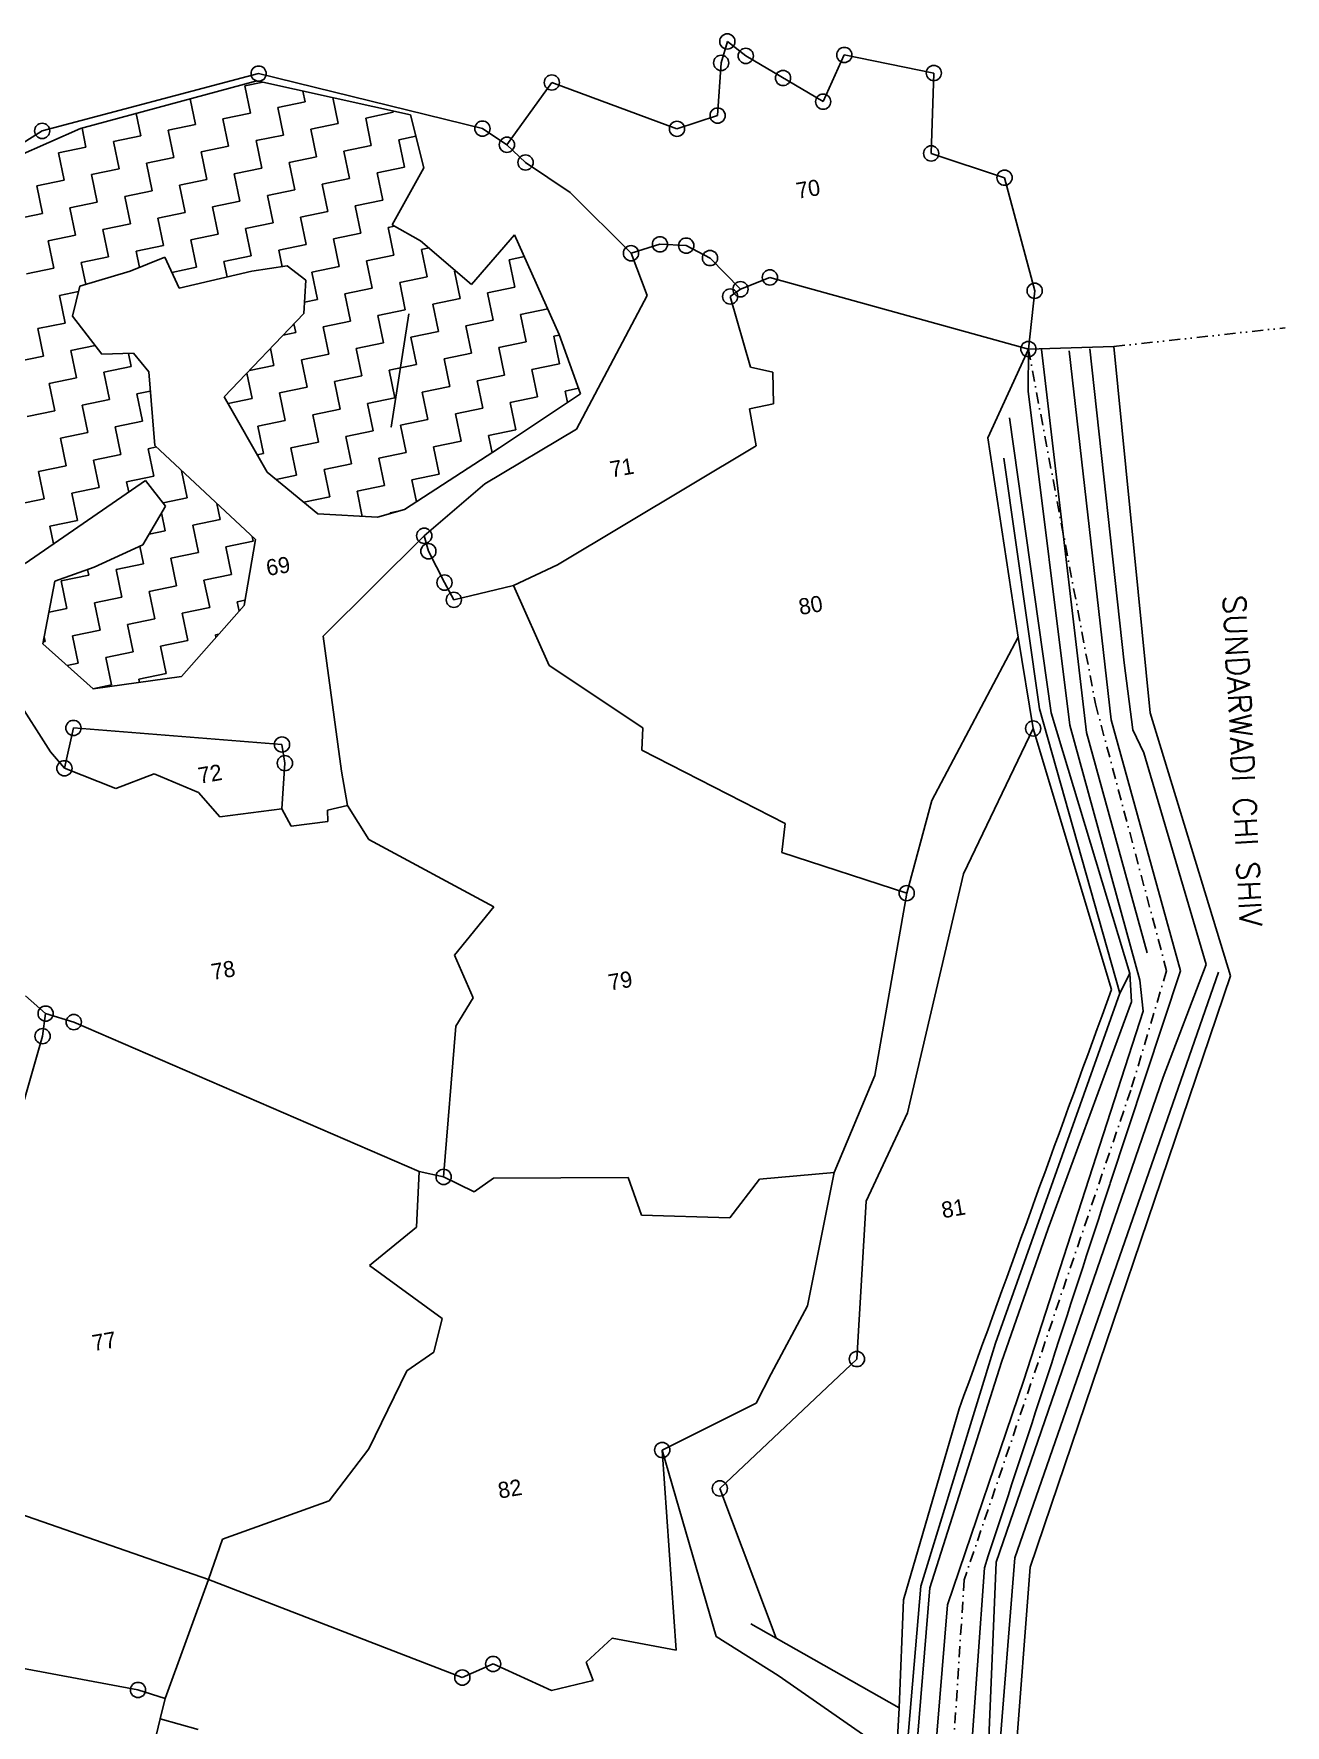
# Model space of a CAD drawing. Header units: metres. Extents: x 353942 to 357335, y 1746780 to 1749904.
# Drawn here: x 356732 to 357302, y 1748810 to 1749581 of the extents above; entities that cross this region are included whole.
import ezdxf

# ---------------------------------------------------------------- set-up
doc = ezdxf.new("R2010")
doc.units = ezdxf.units.M
doc.header["$MEASUREMENT"] = 0
doc.linetypes.add('DASHDOT', pattern=[1, 0.5, -0.25, 0, -0.25])
doc.linetypes.add('DIVIDE', pattern=[1.25, 0.5, -0.25, 0, -0.25, 0, -0.25])
for name, color, linetype in [('LINE_WATER', 4, 'Continuous'), ('OTHERS', 1, 'Continuous'), ('POLY_HATCH', 12, 'Continuous'), ('POLY_PARCEL', 6, 'Continuous'), ('POLY_WATER', 4, 'Continuous'), ('SYM_ARROW', 1, 'Continuous'), ('TEXT_MAPOUT', 7, 'Continuous'), ('TEXT_PARCEL', 7, 'Continuous'), ('V_BOUND_LINE', 7, 'Continuous'), ('V_BOUND_STREAM_LINE', 7, 'DASHDOT'), ('V_DIVIDE_LINE', 7, 'DIVIDE')]:
    doc.layers.add(name, color=color, linetype=linetype)
doc.styles.get("Standard").update_dxf_attribs({"font": 'simplex.shx'})
doc.styles.add('TEXT_MAP', font='')
doc.styles.get('TEXT_MAP').set_extended_font_data('Kruti Dev 050')

msp = doc.modelspace()

# ---------------------------------------------------------------- linework, layer by layer
for centre in [(357047.98, 1749577.86), (357045.17, 1749568.07), (357056.37, 1749571.26), (357101.32, 1749571.69), (356834.29, 1749563.18), (356967.97, 1749559.12), (357073.38, 1749561.18), (357142.11, 1749563.46), (357043.55, 1749544.04), (357091.67, 1749550.4), (356735.61, 1749537.08), (356936.31, 1749538.1), (357025.03, 1749538.02), (356947.49, 1749530.76), (356955.98, 1749522.68), (357140.9, 1749526.8), (357174.37, 1749515.74), (357004.06, 1749481.3), (357017.27, 1749485.35), (357029.25, 1749484.76), (357040.08, 1749479.1), (357067.38, 1749470.27), (357049.26, 1749461.57), (357054, 1749464.87), (357188.1, 1749464.19), (357185.23, 1749437.61), (356909.78, 1749352.47), (356911.68, 1749345.4), (356919.02, 1749331.13), (356923.29, 1749323.24), (356749.84, 1749264.83), (357187.41, 1749264.6), (356844.94, 1749257.29), (356745.74, 1749246.44), (356846.26, 1749248.79), (357129.75, 1749189.52), (356737.18, 1749134.59), (356750.01, 1749130.73), (356735.8, 1749124.29), (356918.63, 1749060.14), (357107.06, 1748977.09), (357018.29, 1748935.61), (357044.55, 1748918.1), (356941.2, 1748838.05), (356779.29, 1748826.2), (356927.16, 1748831.85)]:
    msp.add_circle(centre, 3.47)
at = {"layer": 'LINE_WATER'}
for p, q in [((357185.23, 1749437.61), (357185.06, 1749418.34)), ((357191.14, 1749437.37), (357211.78, 1749262.76)), ((357222.95, 1749268.53), (357203.8, 1749436.86)), ((357213.29, 1749437.75), (357228.96, 1749294.56)), ((357185.06, 1749418.34), (357204.16, 1749266.13)), ((357176.68, 1749406.23), (357195.57, 1749271.77)), ((357174.04, 1749387.9), (357190.24, 1749273.63)), ((357228.96, 1749294.56), (357232.78, 1749264.02)), ((357190.24, 1749273.63), (357226.93, 1749143.95)), ((357195.57, 1749271.77), (357231.53, 1749152.81)), ((357204.16, 1749266.13), (357236.11, 1749149.8)), ((357211.78, 1749262.76), (357239.46, 1749162.36)), ((357254.52, 1749154.1), (357222.95, 1749268.53)), ((357232.78, 1749264.02), (357237.94, 1749253.46)), ((357237.94, 1749253.46), (357266.28, 1749157.03)), ((357179.12, 1748886.46), (357271.97, 1749153.55)), ((357222.5, 1749057.21), (357254.52, 1749154.1)), ((357266.28, 1749157.03), (357246.62, 1749105.68)), ((357231.53, 1749152.81), (357226.93, 1749143.95)), ((357231.53, 1749152.81), (357232.21, 1749139.91)), ((357236.11, 1749149.8), (357237.53, 1749135.77)), ((357226.93, 1749143.95), (357170.23, 1748984.39)), ((357232.21, 1749139.91), (357194.19, 1749036.68)), ((357237.53, 1749135.77), (357183.15, 1748967.53)), ((357246.62, 1749105.68), (357170.56, 1748884.43)), ((357194.19, 1749036.68), (357172.97, 1748975.73)), ((357170.23, 1748984.39), (357136.24, 1748873.59)), ((357172.97, 1748975.73), (357140.33, 1748872.74)), ((357183.15, 1748967.53), (357148.36, 1748865.01)), ((357161.5, 1748666.96), (357179.12, 1748886.46)), ((357170.56, 1748884.43), (357165.94, 1748772.78)), ((357147.61, 1748635.94), (357165.16, 1748881.83)), ((357136.24, 1748873.59), (357126.67, 1748761.69)), ((357140.33, 1748872.74), (357131.5, 1748764.67)), ((357148.36, 1748865.01), (357140.14, 1748765.96))]:
    msp.add_line(p, q, dxfattribs=at)
msp.add_arc((307621.72, 1765175.59), 52154, 341.795088, 341.99779, dxfattribs=at)
at = {"layer": 'OTHERS'}
msp.add_line((357070.21, 1748849.79), (357058.74, 1748856.29), dxfattribs=at)
at = {"layer": 'POLY_HATCH'}
for p, q in [((356833.49, 1749559.92), (356753.04, 1749538.12)), ((356903.52, 1749544.39), (356833.49, 1749559.92)), ((356909.54, 1749520.28), (356903.52, 1749544.39)), ((356753.04, 1749538.12), (356724.26, 1749525.43)), ((356895.16, 1749494.19), (356909.54, 1749520.28)), ((356908.04, 1749487.02), (356895.16, 1749494.19)), ((356931.35, 1749467), (356908.04, 1749487.02)), ((356951, 1749489.69), (356931.35, 1749467)), ((356971.28, 1749444.21), (356951, 1749489.69)), ((356775.72, 1749473.11), (356791.49, 1749479.48)), ((356791.49, 1749479.48), (356798.05, 1749465.31)), ((356752.78, 1749466.3), (356775.72, 1749473.11)), ((356798.05, 1749465.31), (356831.13, 1749473.19)), ((356831.13, 1749473.19), (356847.23, 1749475.48)), ((356847.23, 1749475.48), (356855.83, 1749468.98)), ((356749.38, 1749452.66), (356752.78, 1749466.3)), ((356855.83, 1749468.98), (356854.83, 1749453.77)), ((356854.83, 1749453.77), (356818.65, 1749415.76)), ((356762.82, 1749435.26), (356749.38, 1749452.66)), ((356981, 1749417.25), (356971.28, 1749444.21)), ((356777.24, 1749435.66), (356762.82, 1749435.26)), ((356784.16, 1749427.26), (356777.24, 1749435.66)), ((356786.96, 1749393.69), (356784.16, 1749427.26)), ((356818.65, 1749415.76), (356838.17, 1749381.51)), ((356944.15, 1749392.55), (356981, 1749417.25)), ((356832.84, 1749350.71), (356786.96, 1749393.69)), ((356900.75, 1749364.44), (356944.15, 1749392.55)), ((356727.86, 1749339.87), (356782.73, 1749377.6)), ((356782.73, 1749377.6), (356791.86, 1749366.04)), ((356838.17, 1749381.51), (356861.27, 1749362.48)), ((356791.86, 1749366.04), (356781.52, 1749348.38)), ((356861.27, 1749362.48), (356888.53, 1749360.88)), ((356888.53, 1749360.88), (356900.75, 1749364.44)), ((356781.52, 1749348.38), (356759.3, 1749338.09)), ((356827.66, 1749320.66), (356832.84, 1749350.71)), ((356759.3, 1749338.09), (356741.44, 1749331.81)), ((356741.44, 1749331.81), (356735.94, 1749303.25)), ((356799.11, 1749288.37), (356827.66, 1749320.66)), ((356735.94, 1749303.25), (356758.85, 1749282.64)), ((356758.85, 1749282.64), (356799.11, 1749288.37))]:
    msp.add_line(p, q, dxfattribs=at)
at = {"layer": 'POLY_HATCH', "linetype": 'Continuous'}
for p, q in [((356815.37, 1749555.01), (356815.45, 1749555.03)), ((356815.45, 1749555.03), (356815.45, 1749555.03)), ((356827.94, 1749557.61), (356836.21, 1749559.32)), ((356830.53, 1749545.11), (356827.94, 1749557.61)), ((356855.52, 1749550.28), (356854.49, 1749555.26)), ((356805.54, 1749539.95), (356803.11, 1749551.69)), ((356843.02, 1749547.7), (356855.52, 1749550.28)), ((356845.61, 1749535.2), (356843.02, 1749547.7)), ((356870.59, 1749540.37), (356868.14, 1749552.24)), ((356780.55, 1749534.78), (356778.44, 1749545)), ((356793.04, 1749537.37), (356805.54, 1749539.95)), ((356818.03, 1749542.53), (356830.53, 1749545.11)), ((356820.62, 1749530.04), (356818.03, 1749542.53)), ((356858.1, 1749537.79), (356870.59, 1749540.37)), ((356883.09, 1749542.95), (356895.58, 1749545.54)), ((356885.67, 1749530.46), (356883.09, 1749542.95)), ((356895.58, 1749545.54), (356895.45, 1749546.18)), ((356755.56, 1749529.62), (356753.76, 1749538.31)), ((356768.05, 1749532.2), (356780.55, 1749534.78)), ((356770.64, 1749519.7), (356768.05, 1749532.2)), ((356795.63, 1749524.87), (356793.04, 1749537.37)), ((356833.11, 1749532.62), (356845.61, 1749535.2)), ((356835.69, 1749520.13), (356833.11, 1749532.62)), ((356860.68, 1749525.29), (356858.1, 1749537.79)), ((356898.17, 1749533.04), (356905.96, 1749534.65)), ((356900.75, 1749520.55), (356898.17, 1749533.04)), ((356743.07, 1749527.03), (356755.56, 1749529.62)), ((356745.65, 1749514.54), (356743.07, 1749527.03)), ((356783.13, 1749522.29), (356795.63, 1749524.87)), ((356808.12, 1749527.45), (356820.62, 1749530.04)), ((356810.7, 1749514.96), (356808.12, 1749527.45)), ((356848.19, 1749522.71), (356860.68, 1749525.29)), ((356873.18, 1749527.87), (356885.67, 1749530.46)), ((356875.76, 1749515.38), (356873.18, 1749527.87)), ((356758.14, 1749517.12), (356770.64, 1749519.7)), ((356760.73, 1749504.63), (356758.14, 1749517.12)), ((356785.72, 1749509.79), (356783.13, 1749522.29)), ((356823.2, 1749517.54), (356835.69, 1749520.13)), ((356825.78, 1749505.05), (356823.2, 1749517.54)), ((356850.77, 1749510.21), (356848.19, 1749522.71)), ((356888.26, 1749517.96), (356900.75, 1749520.55)), ((356890.84, 1749505.47), (356888.26, 1749517.96)), ((356733.15, 1749511.95), (356745.65, 1749514.54)), ((356735.74, 1749499.46), (356733.15, 1749511.95)), ((356773.22, 1749507.21), (356785.72, 1749509.79)), ((356798.21, 1749512.38), (356810.7, 1749514.96)), ((356800.79, 1749499.88), (356798.21, 1749512.38)), ((356838.28, 1749507.63), (356850.77, 1749510.21)), ((356863.27, 1749512.8), (356875.76, 1749515.38)), ((356865.85, 1749500.3), (356863.27, 1749512.8)), ((356748.23, 1749502.04), (356760.73, 1749504.63)), ((356750.81, 1749489.55), (356748.23, 1749502.04)), ((356775.8, 1749494.72), (356773.22, 1749507.21)), ((356813.29, 1749502.46), (356825.78, 1749505.05)), ((356815.87, 1749489.97), (356813.29, 1749502.46)), ((356840.86, 1749495.14), (356838.28, 1749507.63)), ((356853.35, 1749497.72), (356865.85, 1749500.3)), ((356878.34, 1749502.89), (356890.84, 1749505.47)), ((356880.93, 1749490.39), (356878.34, 1749502.89)), ((356723.24, 1749496.88), (356735.74, 1749499.46)), ((356763.31, 1749492.13), (356775.8, 1749494.72)), ((356788.3, 1749497.3), (356800.79, 1749499.88)), ((356790.88, 1749484.8), (356788.3, 1749497.3)), ((356828.37, 1749492.55), (356840.86, 1749495.14)), ((356830.95, 1749480.06), (356828.37, 1749492.55)), ((356855.94, 1749485.22), (356853.35, 1749497.72)), ((356893.42, 1749492.97), (356896.28, 1749493.56)), ((356896, 1749480.48), (356893.42, 1749492.97)), ((356738.32, 1749486.97), (356750.81, 1749489.55)), ((356740.9, 1749474.47), (356738.32, 1749486.97)), ((356765.89, 1749479.64), (356763.31, 1749492.13)), ((356778.39, 1749482.22), (356790.88, 1749484.8)), ((356803.38, 1749487.39), (356815.87, 1749489.97)), ((356805.96, 1749474.89), (356803.38, 1749487.39)), ((356843.44, 1749482.64), (356855.94, 1749485.22)), ((356868.43, 1749487.81), (356880.93, 1749490.39)), ((356871.02, 1749475.31), (356868.43, 1749487.81)), ((356753.4, 1749477.05), (356765.89, 1749479.64)), ((356755.46, 1749467.1), (356753.4, 1749477.05)), ((356779.92, 1749474.81), (356778.39, 1749482.22)), ((356818.45, 1749477.48), (356830.95, 1749480.06)), ((356819.89, 1749470.51), (356818.45, 1749477.48)), ((356844.99, 1749475.16), (356843.44, 1749482.64)), ((356883.51, 1749477.9), (356896, 1749480.48)), ((356886.09, 1749465.4), (356883.51, 1749477.9)), ((356908.5, 1749483.06), (356911.84, 1749483.75)), ((356911.08, 1749470.57), (356908.5, 1749483.06)), ((356948.57, 1749478.32), (356955.44, 1749479.74)), ((356951.15, 1749465.82), (356948.57, 1749478.32)), ((356728.41, 1749471.89), (356740.9, 1749474.47)), ((356794.69, 1749472.56), (356805.96, 1749474.89)), ((356858.52, 1749472.73), (356871.02, 1749475.31)), ((356861.1, 1749460.24), (356858.52, 1749472.73)), ((356898.59, 1749467.98), (356911.08, 1749470.57)), ((356923.58, 1749473.15), (356924.07, 1749473.25)), ((356926.16, 1749460.66), (356923.58, 1749473.15)), ((356743.49, 1749461.98), (356752.15, 1749463.77)), ((356746.07, 1749449.48), (356743.49, 1749461.98)), ((356873.6, 1749462.82), (356886.09, 1749465.4)), ((356876.18, 1749450.32), (356873.6, 1749462.82)), ((356901.17, 1749455.49), (356898.59, 1749467.98)), ((356938.65, 1749463.24), (356951.15, 1749465.82)), ((356941.24, 1749450.74), (356938.65, 1749463.24)), ((356855.17, 1749459.01), (356861.1, 1749460.24)), ((356888.68, 1749452.91), (356901.17, 1749455.49)), ((356913.67, 1749458.07), (356926.16, 1749460.66)), ((356916.25, 1749445.58), (356913.67, 1749458.07)), ((356953.73, 1749453.33), (356966.08, 1749455.88)), ((356733.57, 1749446.9), (356746.07, 1749449.48)), ((356736.16, 1749434.4), (356733.57, 1749446.9)), ((356851.19, 1749445.16), (356850.38, 1749449.09)), ((356863.69, 1749447.74), (356876.18, 1749450.32)), ((356866.27, 1749435.25), (356863.69, 1749447.74)), ((356891.26, 1749440.41), (356888.68, 1749452.91)), ((356928.74, 1749448.16), (356941.24, 1749450.74)), ((356931.33, 1749435.67), (356928.74, 1749448.16)), ((356956.32, 1749440.83), (356953.73, 1749453.33)), ((356748.65, 1749436.99), (356759.72, 1749439.28)), ((356845.51, 1749443.98), (356851.19, 1749445.16)), ((356878.76, 1749437.83), (356891.26, 1749440.41)), ((356903.75, 1749443), (356916.25, 1749445.58)), ((356906.34, 1749430.5), (356903.75, 1749443)), ((356943.82, 1749438.25), (356956.32, 1749440.83)), ((356968.81, 1749443.42), (356971.38, 1749443.95)), ((356971.39, 1749430.92), (356968.81, 1749443.42)), ((356723.66, 1749431.82), (356736.16, 1749434.4)), ((356751.24, 1749424.49), (356748.65, 1749436.99)), ((356776.22, 1749429.66), (356775, 1749435.6)), ((356841.28, 1749430.08), (356839.67, 1749437.85)), ((356853.78, 1749432.66), (356866.27, 1749435.25)), ((356856.36, 1749420.17), (356853.78, 1749432.66)), ((356881.35, 1749425.33), (356878.76, 1749437.83)), ((356918.83, 1749433.08), (356931.33, 1749435.67)), ((356921.42, 1749420.59), (356918.83, 1749433.08)), ((356946.4, 1749425.76), (356943.82, 1749438.25)), ((356958.9, 1749428.34), (356971.39, 1749430.92)), ((356738.74, 1749421.91), (356751.24, 1749424.49)), ((356763.73, 1749427.08), (356776.22, 1749429.66)), ((356766.31, 1749414.58), (356763.73, 1749427.08)), ((356831.37, 1749415), (356828.97, 1749426.6)), ((356830.08, 1749427.76), (356841.28, 1749430.08)), ((356868.85, 1749422.75), (356881.35, 1749425.33)), ((356893.84, 1749427.92), (356906.34, 1749430.5)), ((356896.43, 1749415.42), (356893.84, 1749427.92)), ((356933.91, 1749423.17), (356946.4, 1749425.76)), ((356936.49, 1749410.68), (356933.91, 1749423.17)), ((356961.48, 1749415.84), (356958.9, 1749428.34)), ((356741.32, 1749409.41), (356738.74, 1749421.91)), ((356778.81, 1749417.16), (356784.9, 1749418.42)), ((356781.39, 1749404.67), (356778.81, 1749417.16)), ((356843.86, 1749417.59), (356856.36, 1749420.17)), ((356846.45, 1749405.09), (356843.86, 1749417.59)), ((356871.44, 1749410.26), (356868.85, 1749422.75)), ((356883.93, 1749412.84), (356896.43, 1749415.42)), ((356908.92, 1749418.01), (356921.42, 1749420.59)), ((356911.5, 1749405.51), (356908.92, 1749418.01)), ((356948.99, 1749413.26), (356961.48, 1749415.84)), ((356973.98, 1749418.43), (356980.12, 1749419.7)), ((356975.05, 1749413.26), (356973.98, 1749418.43)), ((356728.83, 1749406.83), (356741.32, 1749409.41)), ((356753.82, 1749412), (356766.31, 1749414.58)), ((356756.4, 1749399.5), (356753.82, 1749412)), ((356820.38, 1749412.73), (356831.37, 1749415)), ((356858.94, 1749407.67), (356871.44, 1749410.26)), ((356861.53, 1749395.18), (356858.94, 1749407.67)), ((356886.51, 1749400.35), (356883.93, 1749412.84)), ((356924, 1749408.09), (356936.49, 1749410.68)), ((356926.58, 1749395.6), (356924, 1749408.09)), ((356951.57, 1749400.77), (356948.99, 1749413.26)), ((356768.9, 1749402.09), (356781.39, 1749404.67)), ((356771.48, 1749389.59), (356768.9, 1749402.09)), ((356833.95, 1749402.51), (356846.45, 1749405.09)), ((356836.54, 1749390.01), (356833.95, 1749402.51)), ((356874.02, 1749397.76), (356886.51, 1749400.35)), ((356899.01, 1749402.93), (356911.5, 1749405.51)), ((356901.59, 1749390.43), (356899.01, 1749402.93)), ((356939.08, 1749398.18), (356951.57, 1749400.77)), ((356743.91, 1749396.92), (356756.4, 1749399.5)), ((356746.49, 1749384.43), (356743.91, 1749396.92)), ((356783.97, 1749392.17), (356787.74, 1749392.95)), ((356786.56, 1749379.68), (356783.97, 1749392.17)), ((356849.03, 1749392.6), (356861.53, 1749395.18)), ((356851.61, 1749380.1), (356849.03, 1749392.6)), ((356876.6, 1749385.27), (356874.02, 1749397.76)), ((356914.09, 1749393.02), (356926.58, 1749395.6)), ((356916.67, 1749380.52), (356914.09, 1749393.02)), ((356940.7, 1749390.32), (356939.08, 1749398.18)), ((356734, 1749381.84), (356746.49, 1749384.43)), ((356758.99, 1749387.01), (356771.48, 1749389.59)), ((356761.57, 1749374.51), (356758.99, 1749387.01)), ((356833.66, 1749389.42), (356836.54, 1749390.01)), ((356864.11, 1749382.68), (356876.6, 1749385.27)), ((356889.1, 1749387.85), (356901.59, 1749390.43)), ((356891.68, 1749375.36), (356889.1, 1749387.85)), ((356736.58, 1749369.35), (356734, 1749381.84)), ((356774.06, 1749377.1), (356786.56, 1749379.68)), ((356775.05, 1749372.32), (356774.06, 1749377.1)), ((356799.05, 1749382.26), (356799.13, 1749382.28)), ((356801.64, 1749369.77), (356799.05, 1749382.26)), ((356842.23, 1749378.16), (356851.61, 1749380.1)), ((356866.69, 1749370.19), (356864.11, 1749382.68)), ((356904.18, 1749377.94), (356916.67, 1749380.52)), ((356906.23, 1749367.99), (356904.18, 1749377.94)), ((356929.16, 1749383.11), (356929.75, 1749383.23)), ((356929.21, 1749382.88), (356929.16, 1749383.11)), ((356724.08, 1749366.76), (356736.58, 1749369.35)), ((356749.07, 1749371.93), (356761.57, 1749374.51)), ((356751.66, 1749359.44), (356749.07, 1749371.93)), ((356790.7, 1749367.51), (356801.64, 1749369.77)), ((356854.88, 1749367.75), (356866.69, 1749370.19)), ((356879.19, 1749372.77), (356891.68, 1749375.36)), ((356881.56, 1749361.29), (356879.19, 1749372.77)), ((356791.72, 1749354.69), (356790.03, 1749362.9)), ((356816.71, 1749359.86), (356815.18, 1749367.25)), ((356894.26, 1749362.86), (356897.98, 1749363.63)), ((356894.33, 1749362.56), (356894.26, 1749362.86)), ((356739.16, 1749356.85), (356751.66, 1749359.44)), ((356740.83, 1749348.79), (356739.16, 1749356.85)), ((356784.32, 1749353.16), (356791.72, 1749354.69)), ((356804.22, 1749357.27), (356816.71, 1749359.86)), ((356806.8, 1749344.78), (356804.22, 1749357.27)), ((356781.81, 1749339.61), (356780.13, 1749347.74)), ((356819.3, 1749347.36), (356831.79, 1749349.95)), ((356821.88, 1749334.87), (356819.3, 1749347.36)), ((356831.79, 1749349.95), (356831.34, 1749352.12)), ((356769.32, 1749337.03), (356781.81, 1749339.61)), ((356794.31, 1749342.2), (356806.8, 1749344.78)), ((356796.89, 1749329.7), (356794.31, 1749342.2)), ((356744.33, 1749331.86), (356756.82, 1749334.45)), ((356746.91, 1749319.37), (356744.33, 1749331.86)), ((356756.82, 1749334.45), (356756.29, 1749337.03)), ((356771.9, 1749324.54), (356769.32, 1749337.03)), ((356809.38, 1749332.28), (356821.88, 1749334.87)), ((356811.97, 1749319.79), (356809.38, 1749332.28)), ((356759.41, 1749321.95), (356771.9, 1749324.54)), ((356784.4, 1749327.12), (356796.89, 1749329.7)), ((356786.98, 1749314.62), (356784.4, 1749327.12)), ((356824.46, 1749322.37), (356828.08, 1749323.12)), ((356738.72, 1749317.68), (356746.91, 1749319.37)), ((356761.99, 1749309.46), (356759.41, 1749321.95)), ((356799.47, 1749317.21), (356811.97, 1749319.79)), ((356802.06, 1749304.71), (356799.47, 1749317.21)), ((356825.35, 1749318.06), (356824.46, 1749322.37)), ((356749.49, 1749306.87), (356761.99, 1749309.46)), ((356774.48, 1749312.04), (356786.98, 1749314.62)), ((356777.07, 1749299.55), (356774.48, 1749312.04)), ((356814.55, 1749307.3), (356816.13, 1749307.62)), ((356814.8, 1749306.11), (356814.55, 1749307.3)), ((356736.11, 1749304.11), (356737, 1749304.29)), ((356737, 1749304.29), (356736.56, 1749306.44)), ((356752.08, 1749294.38), (356749.49, 1749306.87)), ((356764.57, 1749296.96), (356777.07, 1749299.55)), ((356789.56, 1749302.13), (356802.06, 1749304.71)), ((356792.14, 1749289.63), (356789.56, 1749302.13)), ((356746.98, 1749293.33), (356752.08, 1749294.38)), ((356767.16, 1749284.47), (356764.57, 1749296.96)), ((356758.75, 1749282.73), (356767.16, 1749284.47)), ((356779.65, 1749287.05), (356792.14, 1749289.63)), ((356779.94, 1749285.64), (356779.65, 1749287.05))]:
    msp.add_line(p, q, dxfattribs=at)
at = {"layer": 'POLY_PARCEL'}
for p, q in [((356955.98, 1749522.68), (356947.49, 1749530.76)), ((356976.39, 1749508.92), (356955.98, 1749522.68)), ((357004.06, 1749481.3), (356976.39, 1749508.92)), ((357017.27, 1749485.35), (357004.06, 1749481.3)), ((357029.25, 1749484.76), (357017.27, 1749485.35)), ((357040.08, 1749479.1), (357029.25, 1749484.76)), ((357004.06, 1749481.3), (357011.39, 1749462.08)), ((357054, 1749464.87), (357040.08, 1749479.1)), ((357067.38, 1749470.27), (357054, 1749464.87)), ((357185.23, 1749437.61), (357067.38, 1749470.27)), ((357011.39, 1749462.08), (356979.22, 1749401.04)), ((357049.26, 1749461.57), (357054, 1749464.87)), ((357058.57, 1749429.28), (357049.26, 1749461.57)), ((357068.71, 1749426.99), (357058.57, 1749429.28)), ((357069.05, 1749412.59), (357068.71, 1749426.99)), ((357058.1, 1749410.33), (357069.05, 1749412.59)), ((357061.16, 1749393.41), (357058.1, 1749410.33)), ((356979.22, 1749401.04), (356937.38, 1749376.16)), ((356970.5, 1749339.14), (357061.16, 1749393.41)), ((356937.38, 1749376.16), (356909.78, 1749352.47)), ((356863.69, 1749306.64), (356909.78, 1749352.47)), ((356909.78, 1749352.47), (356911.68, 1749345.4)), ((356911.68, 1749345.4), (356919.02, 1749331.13)), ((356950.49, 1749329.74), (356970.5, 1749339.14)), ((356919.02, 1749331.13), (356923.29, 1749323.24)), ((356923.29, 1749323.24), (356950.49, 1749329.74)), ((356950.49, 1749329.74), (356966.75, 1749293.31)), ((356872, 1749245.2), (356863.69, 1749306.64)), ((356966.75, 1749293.31), (357009.51, 1749264.87)), ((356739.47, 1749253.9), (356723.2, 1749279.49)), ((356749.84, 1749264.83), (356745.74, 1749246.44)), ((356844.94, 1749257.29), (356749.84, 1749264.83)), ((357009.51, 1749264.87), (357008.99, 1749254.67)), ((356745.74, 1749246.44), (356739.47, 1749253.9)), ((356846.26, 1749248.79), (356844.94, 1749257.29)), ((357008.99, 1749254.67), (357074.3, 1749221.24)), ((356745.74, 1749246.44), (356769.16, 1749237.24)), ((356844.87, 1749227.89), (356846.26, 1749248.79)), ((356769.16, 1749237.24), (356786.66, 1749243.93)), ((356786.66, 1749243.93), (356806.87, 1749235.39)), ((356874.79, 1749229.55), (356872, 1749245.2)), ((356806.87, 1749235.39), (356816.64, 1749224.25)), ((356816.64, 1749224.25), (356844.87, 1749227.89)), ((356849.14, 1749220), (356844.87, 1749227.89)), ((356874.79, 1749229.55), (356865.62, 1749227.36)), ((356865.62, 1749227.36), (356865.82, 1749222.14)), ((356884.59, 1749214.03), (356874.79, 1749229.55)), ((356865.82, 1749222.14), (356849.14, 1749220)), ((357074.3, 1749221.24), (357072.79, 1749208.01)), ((356941.47, 1749183.29), (356884.59, 1749214.03)), ((357072.79, 1749208.01), (357129.75, 1749189.52)), ((356923.65, 1749161.18), (356941.47, 1749183.29)), ((356932.03, 1749141.86), (356923.65, 1749161.18)), ((356737.18, 1749134.59), (356727.98, 1749142.7)), ((356924.18, 1749128.84), (356932.03, 1749141.86)), ((356735.8, 1749124.29), (356737.18, 1749134.59)), ((356737.18, 1749134.59), (356750.01, 1749130.73)), ((356750.01, 1749130.73), (356907.48, 1749062.63)), ((356708.1, 1749027.92), (356735.8, 1749124.29)), ((356918.63, 1749060.14), (356924.18, 1749128.84)), ((356907.48, 1749062.63), (356906.34, 1749037.18)), ((356907.48, 1749062.63), (356918.63, 1749060.14)), ((357096.68, 1749062.21), (357062.62, 1749059.12)), ((356932.53, 1749053.28), (356918.63, 1749060.14)), ((356941.34, 1749059.49), (356932.53, 1749053.28)), ((357002.74, 1749059.9), (356941.34, 1749059.49)), ((357008.92, 1749042.76), (357002.74, 1749059.9)), ((357062.62, 1749059.12), (357049.16, 1749041.42)), ((357049.16, 1749041.42), (357008.92, 1749042.76)), ((356906.34, 1749037.18), (356884.88, 1749019.72)), ((356884.88, 1749019.72), (356917.96, 1748995.51)), ((356917.96, 1748995.51), (356914.11, 1748980.19)), ((356914.11, 1748980.19), (356901.84, 1748971.65)), ((356901.84, 1748971.65), (356884.53, 1748936.22)), ((356884.53, 1748936.22), (356866.38, 1748912.43)), ((357024.64, 1748844.28), (357018.29, 1748935.61)), ((356811.44, 1748876.5), (356682.32, 1748921.41)), ((356866.38, 1748912.43), (356817.87, 1748894.89)), ((356817.87, 1748894.89), (356811.44, 1748876.5)), ((356791.64, 1748822.24), (356811.44, 1748876.5)), ((356811.44, 1748876.5), (356927.16, 1748831.85)), ((356676.53, 1748845.51), (356779.29, 1748826.2)), ((356983.65, 1748838.81), (356995.43, 1748849.76)), ((356995.43, 1748849.76), (357024.64, 1748844.28)), ((356927.16, 1748831.85), (356941.2, 1748838.05)), ((356941.2, 1748838.05), (356967.75, 1748826.01)), ((356986.88, 1748830.47), (356983.65, 1748838.81)), ((356967.75, 1748826.01), (356986.88, 1748830.47)), ((356779.29, 1748826.2), (356791.64, 1748822.24)), ((356791.64, 1748822.24), (356789.4, 1748813.02)), ((356789.4, 1748813.02), (356786.76, 1748802.2)), ((356789.4, 1748813.02), (356806.72, 1748808.15))]:
    msp.add_line(p, q, dxfattribs=at)
at = {"layer": 'POLY_WATER'}
for p, q in [((357224.19, 1749438.77), (357185.23, 1749437.61)), ((357224.19, 1749438.77), (357240.76, 1749271.8)), ((357166.67, 1749397.18), (357185.23, 1749437.61)), ((357180.54, 1749306.29), (357166.67, 1749397.18)), ((357141.21, 1749231.8), (357180.54, 1749306.29)), ((357187.41, 1749264.6), (357180.54, 1749306.29)), ((357240.76, 1749271.8), (357277.43, 1749151.89)), ((357187.41, 1749264.6), (357155.59, 1749198.37)), ((357223.18, 1749145.64), (357187.41, 1749264.6)), ((357129.75, 1749189.52), (357141.21, 1749231.8)), ((357155.59, 1749198.37), (357130.16, 1749089.31)), ((357115.21, 1749106.4), (357129.75, 1749189.52)), ((357277.43, 1749151.89), (357186.05, 1748882.18)), ((357096.68, 1749062.21), (357115.21, 1749106.4)), ((357130.16, 1749089.31), (357111.26, 1749049)), ((357084.57, 1749001.3), (357096.68, 1749062.21)), ((357111.26, 1749049), (357107.06, 1748977.09)), ((357067.91, 1748970.32), (357084.57, 1749001.3)), ((357107.06, 1748977.09), (357044.55, 1748918.1)), ((357061.16, 1748956.9), (357067.91, 1748970.32)), ((357018.29, 1748935.61), (357061.16, 1748956.9)), ((357128.32, 1748867.34), (357153.72, 1748954.43)), ((357042.89, 1748850.56), (357018.29, 1748935.61)), ((357044.55, 1748918.1), (357070.21, 1748849.79)), ((357186.05, 1748882.18), (357170.71, 1748682.72)), ((357126.27, 1748818.02), (357128.32, 1748867.34)), ((357071.12, 1748832.86), (357042.89, 1748850.56)), ((357070.21, 1748849.79), (357126.27, 1748818.02)), ((357111.54, 1748804.66), (357071.12, 1748832.86)), ((357124.13, 1748777.71), (357126.27, 1748818.02))]:
    msp.add_line(p, q, dxfattribs=at)
msp.add_arc((409260.41, 1730134.61), 55401.2, 159.930978, 160.141372, dxfattribs=at)
at = {"layer": 'SYM_ARROW'}
msp.add_lwpolyline([(356894.73, 1749401.92), (356902.82, 1749453.64)], dxfattribs=at)
msp.add_solid([(356894.76, 1749401.92), (356894.7, 1749401.74), (356894.7, 1749401.93)], dxfattribs=at)
at = {"layer": 'V_BOUND_LINE'}
for p, q in [((357045.17, 1749568.07), (357047.98, 1749577.86)), ((357047.98, 1749577.86), (357056.37, 1749571.26)), ((357056.37, 1749571.26), (357091.67, 1749550.4)), ((357091.67, 1749550.4), (357101.32, 1749571.69)), ((357101.32, 1749571.69), (357142.11, 1749563.46)), ((356735.61, 1749537.08), (356834.29, 1749563.18)), ((356834.29, 1749563.18), (356936.31, 1749538.1)), ((357043.55, 1749544.04), (357045.17, 1749568.07)), ((357142.11, 1749563.46), (357140.9, 1749526.8)), ((356947.49, 1749530.76), (356967.97, 1749559.12)), ((356967.97, 1749559.12), (357025.03, 1749538.02)), ((357025.03, 1749538.02), (357043.55, 1749544.04)), ((356680.42, 1749502.42), (356735.61, 1749537.08)), ((356936.31, 1749538.1), (356947.49, 1749530.76)), ((357140.9, 1749526.8), (357174.37, 1749515.74)), ((357174.37, 1749515.74), (357188.1, 1749464.19)), ((357188.1, 1749464.19), (357185.23, 1749437.61)), ((357185.23, 1749437.61), (357185.23, 1749437.61)), ((357185.23, 1749437.61), (357185.23, 1749437.61))]:
    msp.add_line(p, q, dxfattribs=at)
at = {"layer": 'V_BOUND_STREAM_LINE', "ltscale": 10}
for p, q in [((357185.23, 1749437.61), (357215.81, 1749275.82)), ((357215.81, 1749275.82), (357248.26, 1749154.15)), ((357248.26, 1749154.15), (357231.95, 1749099.76)), ((357231.95, 1749099.76), (357155.96, 1748876.46)), ((357155.96, 1748876.46), (357135.83, 1748563.05))]:
    msp.add_line(p, q, dxfattribs=at)
at = {"layer": 'V_DIVIDE_LINE', "ltscale": 10}
msp.add_line((357224.19, 1749438.77), (357302.31, 1749447.27), dxfattribs=at)

# ---------------------------------------------------------------- texts
at = {"layer": 'TEXT_MAPOUT'}
msp.add_text('SUNDARWADI CHI SHIV', height=10.2071, rotation=272.92451, dxfattribs=at).set_placement((357273.95, 1749325.2))
at = {"layer": 'TEXT_PARCEL', "style": 'TEXT_MAP'}
for s, p in [('70', (357080.04, 1749506.06)), ('71', (356995.12, 1749379.01)), ('69', (356838.4, 1749334.1)), ('80', (357081.17, 1749316.31)), ('72', (356807.37, 1749239.37)), ('78', (356813.34, 1749149.88)), ('79', (356994.42, 1749145.08)), ('81', (357146.28, 1749041.25)), ('77', (356759.06, 1748980.67)), ('82', (356944.07, 1748913.41))]:
    msp.add_text(s, height=7.349, rotation=9.77383, dxfattribs=at).set_placement(p)

doc.saveas('drawing.dxf')
